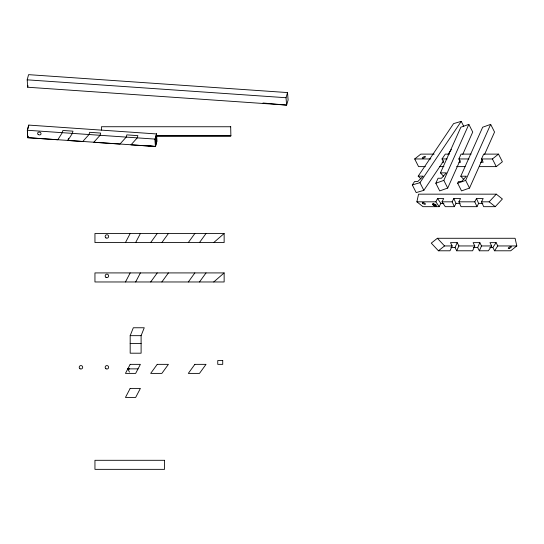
<?xml version="1.0" encoding="UTF-8"?>
<svg xmlns="http://www.w3.org/2000/svg" width="544" height="544" viewBox="0 0 544 544"><rect width="100%" height="100%" fill="white"/><g stroke="black" fill="none" stroke-linecap="round" stroke-linejoin="round"><path stroke-width="0.82" d="M439.144 206.672L422.98 206.672L416.874 201.824L418.574 194.16L496.284 194.16L502.391 199.002L495.251 206.672L483.677 206.672L481.515 201.824L483.188 198.526L476.462 198.526L474.79 201.824L476.959 206.672L461.047 206.672L458.878 201.824L460.55 198.526L453.832 198.526L452.159 201.824L454.322 206.672L445.284 206.672L442.027 201.824L443.7 198.526L437.553 198.526L435.887 201.824L439.144 206.672L440.817 203.368L437.553 198.526M27.69 87.237L27.2 79.832L28.56 74.65L287.538 92.575L288.102 100.021L286.634 105.108L27.69 87.237L28.07 85.775M27.69 137.659L27.329 130.261L28.689 125.086L156.529 133.946L156.903 141.379L155.516 146.472L27.69 137.659L28.07 136.197M28.818 125.12L27.465 130.274L27.656 137.7L57.807 139.781L62.288 132.682L62.866 130.458L72.964 131.158L72.379 133.382L67.898 140.481L82.749 141.501L89.032 134.531L89.617 132.308L100.66 133.069L100.076 135.293L93.792 142.27L119.938 144.072L126.222 137.102L126.806 134.878L137.856 135.64L137.272 137.863L130.982 144.84L155.36 146.52L156.72 141.365L156.529 133.946L155.094 139.101L155.516 146.472L147.077 145.547M27.656 137.7L28.043 136.224M67.898 140.481L68.483 138.258M155.36 146.52L155.169 139.101L156.529 133.946M262.983 103L286.634 105.108L286.022 97.723L287.538 92.575M130.179 335.668L133.321 327.767L144.255 327.767L141.107 335.668L141.107 353.199L130.179 353.199L130.179 335.668L141.107 335.668M460.047 160.432L447.705 188.061L439.715 190.903L435.832 183.233L438.063 178.242L441.456 178.242L446.366 172.87L440.463 172.87L460.856 127.214L468.846 124.372L472.729 132.036L462.788 154.292M435.832 183.233L443.822 180.39L468.846 124.372M458.871 162.262L460.55 162.262L458.878 158.957L461.047 154.115L471.09 154.115M482.215 159.664L469.533 188.061L461.543 190.903L457.66 183.233L458.395 181.587L461.462 181.587L466.364 176.215L460.795 176.215L482.678 127.214L490.668 124.372L494.55 132.036L484.616 154.292M457.66 183.233L465.65 180.39L490.668 124.372M480.665 162.262L483.188 162.262L481.515 158.957L483.677 154.115L498.508 154.115L502.391 161.779L496.284 166.627L479.393 166.627M496.114 242.644L489.974 242.644L491.647 245.949L488.383 250.791L479.346 250.791L481.515 245.949L479.842 242.644L473.117 242.644L474.79 245.949L472.627 250.791L456.715 250.791L458.878 245.949L457.212 242.644L450.486 242.644L452.159 245.949L449.997 250.791L438.423 250.791L431.276 243.127L437.383 238.279L515.093 238.279L516.8 245.949L510.694 250.791L494.53 250.791L492.857 247.493L496.114 242.644L497.787 245.949L494.53 250.791M456.715 250.791L455.042 247.493L457.212 242.644M479.346 250.791L477.68 247.493L479.842 242.644M454.322 206.672L455.994 203.368L453.832 198.526M476.959 206.672L478.625 203.368L476.462 198.526M125.453 242.556L130.179 233.505M135.66 242.556L140.386 233.505M125.453 281.969L130.179 272.918M135.66 281.969L140.386 272.918M443.761 160.745L423.837 190.346L416.18 192.59L412.304 184.919L414.582 181.526L417.772 181.526L423.198 176.154L418.2 176.154L453.58 123.617L461.23 121.373L463.699 126.249M412.304 184.919L419.954 182.675L461.23 121.373M442.163 162.262L443.7 162.262L442.027 158.957L445.284 154.115L449.392 154.115M448.032 154.408L451.35 149.471M150.681 242.556L157.236 233.505M161.854 242.556L168.409 233.505M150.681 281.969L157.236 272.918M188.306 242.556L194.861 233.505M161.854 281.969L168.409 272.918M199.478 242.556L206.033 233.505M188.306 281.969L194.861 272.918M199.478 281.969L206.033 272.918M481.515 201.824L489.144 201.824L496.284 194.16M129.513 369.138L129.554 368.492M213.751 242.556L224.142 233.505L224.142 242.556L94.948 242.556L94.948 233.505L224.142 233.505M213.751 281.969L224.142 272.918L224.142 281.969L94.948 281.969L94.948 272.918L224.142 272.918M425.333 166.627L418.574 166.627L414.691 158.957L420.798 154.115L434.139 154.115M481.515 158.957L492.408 158.957L498.508 154.115M438.423 250.791L444.53 245.949L452.159 245.949M230.683 126.766L230.874 135.918L156.509 135.918M230.765 126.759L101.449 126.732L101.497 130.07M156.536 135.81L230.948 135.81L156.509 135.857M414.691 158.957L430.8 158.957M442.027 158.957L447.093 158.957M458.878 158.957L468.928 158.957M439.695 166.627L443.918 166.627M456.586 166.627L465.032 166.627M416.874 201.824L435.887 201.824M442.027 201.824L452.159 201.824M458.878 201.824L474.79 201.824M440.817 203.368L443.89 203.368M455.994 203.368L460.197 203.368M478.625 203.368L482.827 203.368M458.878 245.949L474.79 245.949M481.515 245.949L491.647 245.949M497.787 245.949L516.8 245.949M450.847 247.493L455.042 247.493M473.477 247.493L477.68 247.493M489.784 247.493L492.857 247.493M130.179 343.577L141.107 343.577M138.026 368.873L127.813 368.873L127.894 369.492M27.2 79.832L286.022 97.723M27.329 130.261L155.169 139.101M489.144 201.824L495.251 206.672M128.105 369.152L127.813 368.873L129.465 372.103M418.2 176.154L420.913 178.84M437.383 238.279L444.53 245.949M460.795 176.215L463.862 179.574M440.463 172.87L443.53 176.229M492.408 158.957L496.284 166.627M465.65 180.39L469.533 188.061M443.822 180.39L447.705 188.061M419.954 182.675L423.837 190.346M435.465 204.306A0.932 0.537 0 0 1 434.017 204.605A0.932 0.537 0 0 1 434.064 203.721M436.091 204.809A1.89 1.081 0 0 1 433.242 204.945A1.89 1.081 0 0 1 433.425 203.313M130.179 364.351L125.453 373.395L135.66 373.395L140.386 364.351L130.179 364.351M130.179 388.402L125.453 397.446L135.66 397.446L140.386 388.402L130.179 388.402M157.236 364.351L150.681 373.395L161.854 373.395L168.409 364.351L157.236 364.351M194.861 364.351L188.306 373.395L199.478 373.395L206.033 364.351L194.861 364.351M222.727 360.563L217.756 360.563L217.756 364.351L222.727 364.351L222.727 360.563M164.526 460.299L94.948 460.299L94.948 469.35L164.526 469.35L164.526 460.299M422.756 203.347A1.741 0.558 26.9 0 0 425.388 204.231A1.741 0.558 26.9 0 0 423.463 202.626A1.741 0.558 26.9 0 0 422.756 203.347M433.337 205.115A2.054 0.66 26.9 0 0 436.383 206.054A2.054 0.66 26.9 0 0 433.969 204.15A2.054 0.66 26.9 0 0 433.337 205.115M105.958 237.918A1.741 1.741 0 0 0 108.637 236.538A1.741 1.741 0 0 0 106.107 234.913A1.741 1.741 0 0 0 105.958 237.918M509.245 248.35A1.741 0.558 -26.9 0 0 511.353 246.738A1.741 0.558 -26.9 0 0 508.81 247.486A1.741 0.558 -26.9 0 0 509.245 248.35M105.958 277.331A1.741 1.741 0 0 0 108.637 275.951A1.741 1.741 0 0 0 106.107 274.326A1.741 1.741 0 0 0 105.958 277.331M80.002 368.757A1.741 1.741 0 0 0 82.681 367.384A1.741 1.741 0 0 0 80.152 365.752A1.741 1.741 0 0 0 80.002 368.757M105.958 368.757A1.741 1.741 0 0 0 108.637 367.384A1.741 1.741 0 0 0 106.107 365.752A1.741 1.741 0 0 0 105.958 368.757M38.168 134.45A1.741 1.408 14.7 0 0 41.011 133.974A1.741 1.408 14.7 0 0 38.835 132.104A1.741 1.408 14.7 0 0 38.168 134.45M423.314 158.209A1.741 0.558 -26.9 0 0 425.422 156.597A1.741 0.558 -26.9 0 0 422.878 157.338A1.741 0.558 -26.9 0 0 423.314 158.209"/></g></svg>
